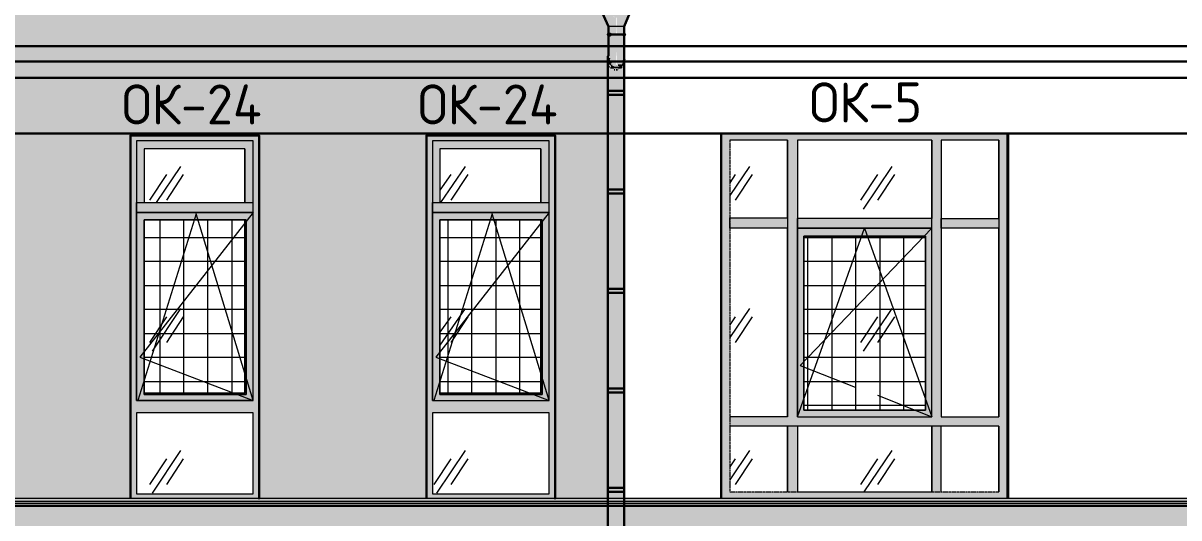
# Model space of a CAD drawing. Header units: millimetres. Extents: x -11345 to 411485, y -9810 to 73012.
# Drawn here: x 132146 to 139369, y 10755 to 13851 of the extents above; entities that cross this region are included whole.
import ezdxf

# ---------------------------------------------------------------- set-up
doc = ezdxf.new("R2010")
doc.units = ezdxf.units.MM
doc.linetypes.add('PDF_IMPORT', pattern=[1, 0.8, -0.2])
for name, color, linetype in [('PDF _Линии', 7, 'Continuous'), ('PDF _Стены внутренние', 7, 'Continuous'), ('PDF _Стены наружные', 7, 'Continuous'), ('PDF _Текст', 7, 'Continuous'), ('PDF _Узлы', 7, 'Continuous')]:
    doc.layers.add(name, color=color, linetype=linetype)
for name, color, linetype, true_color in [('PDF _Обобщенные модели', 7, 'Continuous', 0xb5bcbf), ('PDF _Ограждение', 7, 'Continuous', 0x7f7f7f), ('PDF _Окна', 7, 'Continuous', 0x383e42), ('PDF _Стены штриховка поверхности', 7, 'Continuous', 0xcacbcc)]:
    doc.layers.add(name, color=color, linetype=linetype, true_color=true_color)
doc.styles.add('PDF GOST Common', font='GOST_Common.ttf')

msp = doc.modelspace()

# ---------------------------------------------------------------- hatches: boundary and pattern name
at = {"layer": 'PDF _Линии', "transparency": 33554559}
for points in [[(135817.76496, 13779.26465), (135813.53235, 13787.72987), (135805.06714, 13791.96247), (135796.60193, 13787.72987), (135792.36932, 13779.26465), (135796.60193, 13770.79944), (135805.06714, 13766.56684), (135813.53235, 13770.79944)], [(135817.76496, 13779.26465), (135813.53235, 13787.72987), (135805.06714, 13791.96247), (135796.60193, 13787.72987), (135792.36932, 13779.26465), (135796.60193, 13770.79944), (135805.06714, 13766.56684), (135813.53235, 13770.79944)], [(135826.23017, 13779.26465), (135821.99757, 13787.72987), (135813.53235, 13791.96247), (135805.06714, 13787.72987), (135800.83454, 13779.26465), (135805.06714, 13770.79944), (135813.53235, 13766.56684), (135821.99757, 13770.79944)], [(135915.1149, 13779.26465), (135910.88229, 13787.72987), (135902.41708, 13791.96247), (135893.95187, 13787.72987), (135889.71926, 13779.26465), (135893.95187, 13770.79944), (135902.41708, 13766.56684), (135910.88229, 13770.79944)], [(135915.1149, 13779.26465), (135910.88229, 13787.72987), (135902.41708, 13791.96247), (135893.95187, 13787.72987), (135889.71926, 13779.26465), (135893.95187, 13770.79944), (135902.41708, 13766.56684), (135910.88229, 13770.79944)]]:
    msp.add_hatch(color=256, dxfattribs=at).paths.add_polyline_path(points)
at = {"layer": 'PDF _Обобщенные модели', "transparency": 33554559}
h = msp.add_hatch(color=256, dxfattribs=at)
h.paths.add_polyline_path([(135813.53235, 13914.70805), (135813.53235, 13910.47544), (135809.29975, 13914.70805)])
h.paths.add_polyline_path([(135885.48666, 13588.79738), (135881.25405, 13584.56478), (135885.48666, 13584.56478), (135881.25405, 13580.33217), (135889.71926, 13584.56478), (135881.25405, 13576.09956), (135881.25405, 13580.33217), (135881.25405, 13584.56478), (135879.84318, 13584.56478)], flags=0)
h.paths.add_polyline_path([(135826.23017, 13576.09956), (135830.46278, 13576.09956), (135838.92799, 13571.86696), (135843.1606, 13559.16914), (135845.2769, 13557.05284), (135838.92799, 13559.16914), (135843.1606, 13559.16914), (135838.92799, 13567.63435), (135838.92799, 13571.86696)], flags=0)
h.paths.add_polyline_path([(135864.32363, 13559.16914), (135855.85841, 13554.93653), (135851.62581, 13554.93653), (135860.09102, 13559.16914)], flags=0)
h.paths.add_polyline_path([(135864.32363, -2888.73797), (135851.62581, -2884.50536), (135855.85841, -2884.50536)], flags=0)
h.paths.add_polyline_path([(135826.23017, -2880.27276), (135830.46278, -2876.04015), (135838.92799, -2871.80754), (135834.69538, -2876.04015)], flags=0)
h.paths.add_polyline_path([(135868.55623, -2871.80754), (135868.55623, -2873.21841), (135864.32363, -2871.80754)], flags=0)
h.paths.add_polyline_path([(135813.53235, -2892.97057), (135805.06714, -2901.43579), (135813.53235, -2888.73797), (135817.76496, -2884.50536), (135817.76496, -2888.73797), (135813.53235, -2888.73797)], flags=0)
h.paths.add_polyline_path([(135868.55623, 13567.63435), (135868.55623, 13560.58001), (135867.95157, 13560.37845), (135864.32363, 13567.63435)], flags=0)
h.paths.add_polyline_path([(135821.99757, 13563.40174), (135820.5867, 13566.22348), (135826.23017, 13563.40174), (135830.46278, 13559.16914)], flags=0)
h.paths.add_polyline_path([(135885.48666, 13567.63435), (135881.25405, 13563.40174), (135877.02144, 13563.40174), (135872.78884, 13561.99088), (135881.25405, 13567.63435)], flags=0)
h.paths.add_polyline_path([(135875.3284, 13581.17869), (135872.78884, 13576.09956), (135870.67253, 13573.98326), (135868.55623, 13573.27783), (135868.55623, 13573.98326), (135872.78884, 13576.09956), (135868.55623, 13576.09956)], flags=0)
h.paths.add_polyline_path([(135813.53235, 13605.72781), (135813.53235, 13601.4952), (135810.3579, 13595.14629), (135809.29975, 13597.26259)], flags=0)
h.paths.add_polyline_path([(135855.85841, 13631.12344), (135855.85841, 13588.79738), (135881.25405, 13597.26259), (135877.02144, 13593.02999), (135872.78884, 13593.02999), (135864.32363, 13588.79738), (135855.85841, 13588.79738), (135851.62581, 13588.79738), (135851.62581, 13673.4495)], flags=0)
h.paths.add_polyline_path([(135830.46278, 13893.54502), (135834.69538, 13893.54502), (135851.62581, 13885.0798), (135855.85841, 13885.0798), (135855.85841, 13830.05593), (135851.62581, 13830.05593), (135855.85841, 13779.26465), (135851.62581, 13779.26465), (135851.62581, 13830.05593), (135851.62581, 13885.0798)], flags=0)
h.paths.add_polyline_path([(135951.51531, 13997.66713), (135957.44096, 14007.82538), (135961.67356, 14016.29059), (135944.74314, 14016.29059), (135944.74314, 14007.82538), (135919.3475, 13957.03411), (135919.3475, 13952.8015), (135889.71926, 13923.17326), (135885.48666, 13923.17326), (135864.32363, 13914.70805), (135851.62581, 13914.70805), (135821.99757, 13923.17326), (135813.53235, 13940.10368), (135792.36932, 13957.03411), (135792.36932, 13965.49932), (135766.97369, 14016.29059), (135745.81066, 14016.29059), (135775.4389, 13965.49932), (135779.6715, 13957.03411), (135766.97369, 13973.96453), (135762.74108, 13986.66235), (135754.27587, 13999.36017), (135758.50847, 13986.66235), (135758.50847, 13948.5689), (135754.27587, 13940.10368), (135762.74108, 13923.17326), (135771.20629, 13910.47544), (135775.4389, 13902.01023), (135771.20629, 13902.01023), (135779.6715, 13885.0798), (135805.06714, 13830.05593), (135805.06714, 13588.79738), (135809.29975, 13584.56478), (135809.29975, 13580.33217), (135817.76496, 13571.86696), (135809.29975, 13576.09956), (135805.06714, 13584.56478), (135805.06714, 13571.86696), (135800.83454, 13563.40174), (135800.83454, 13461.8192), (135805.06714, 13427.95835), (135800.83454, 13427.95835), (135800.83454, 2888.76929), (135805.06714, 2884.53668), (135813.53235, 2884.53668), (135809.29975, 2871.83886), (135809.29975, 2863.37365), (135805.06714, 2863.37365), (135805.06714, 2579.78905), (135800.83454, 2579.78905), (135800.83454, -2918.36621), (135805.06714, -2909.901), (135805.06714, -2914.1336), (135800.83454, -2918.36621), (135800.83454, -2926.83142), (135805.06714, -2931.06403), (135805.06714, -2947.99445), (135809.29975, -2956.45967), (135826.23017, -2973.39009), (135851.62581, -2981.8553), (135877.02144, -2973.39009), (135889.71926, -2964.92488), (135898.18447, -2956.45967), (135902.41708, -2947.99445), (135902.41708, 2579.78905), (135898.18447, 2579.78905), (135898.18447, 2863.37365), (135893.95187, 2863.37365), (135893.95187, 2884.53668), (135898.18447, 2884.53668), (135902.41708, 2888.76929), (135902.41708, 13601.4952), (135900.30078, 13601.4952), (135902.41708, 13605.72781), (135902.41708, 13830.05593), (135927.81272, 13885.0798), (135927.81272, 13893.54502), (135932.04532, 13897.77762), (135923.58011, 13893.54502), (135919.3475, 13889.31241), (135919.3475, 13897.77762), (135927.81272, 13914.70805), (135940.51053, 13935.87108), (135948.97575, 13944.33629), (135948.97575, 13957.03411), (135944.74314, 13965.49932), (135948.97575, 13982.42974), (135953.20835, 13995.12756), (135953.20835, 13999.36017)], flags=0)
h.paths.add_polyline_path([(135904.95664, 13923.17326), (135898.18447, 13914.70805), (135893.95187, 13910.47544), (135893.95187, 13914.70805), (135898.18447, 13914.70805), (135902.41708, 13923.17326)], flags=0)
for points in [[(135906.64969, 13779.26465), (135906.64969, 13783.49726), (135902.41708, 13783.49726), (135898.18447, 13779.26465), (135902.41708, 13775.03205), (135906.64969, 13775.03205)], [(135805.06714, 13427.95835), (135805.06714, 13432.19096), (135800.83454, 13432.19096), (135796.60193, 13427.95835), (135800.83454, 13423.72575), (135805.06714, 13423.72575)], [(135805.06714, 13402.56271), (135805.06714, 13406.79532), (135800.83454, 13406.79532), (135796.60193, 13402.56271), (135800.83454, 13398.33011), (135805.06714, 13398.33011)], [(135906.64969, 13402.56271), (135906.64969, 13406.79532), (135902.41708, 13406.79532), (135898.18447, 13402.56271), (135902.41708, 13398.33011), (135906.64969, 13398.33011)], [(135805.06714, 12809.99787), (135805.06714, 12814.23047), (135800.83454, 12814.23047), (135796.60193, 12809.99787), (135800.83454, 12805.76526), (135805.06714, 12805.76526)], [(135805.06714, 12784.60223), (135805.06714, 12788.83484), (135800.83454, 12788.83484), (135796.60193, 12784.60223), (135800.83454, 12780.36963), (135805.06714, 12780.36963)], [(135906.64969, 12784.60223), (135906.64969, 12788.83484), (135902.41708, 12788.83484), (135898.18447, 12784.60223), (135902.41708, 12780.36963), (135906.64969, 12780.36963)], [(135805.06714, 12187.80478), (135805.06714, 12192.03738), (135800.83454, 12192.03738), (135796.60193, 12187.80478), (135800.83454, 12183.57217), (135805.06714, 12183.57217)], [(135805.06714, 12162.40914), (135805.06714, 12166.64175), (135800.83454, 12166.64175), (135796.60193, 12162.40914), (135800.83454, 12158.17654), (135805.06714, 12158.17654)], [(135906.64969, 12162.40914), (135906.64969, 12166.64175), (135902.41708, 12166.64175), (135898.18447, 12162.40914), (135902.41708, 12158.17654), (135906.64969, 12158.17654)], [(135805.06714, 11565.61169), (135805.06714, 11569.8443), (135800.83454, 11569.8443), (135796.60193, 11565.61169), (135800.83454, 11561.37908), (135805.06714, 11561.37908)], [(135805.06714, 11540.21605), (135805.06714, 11544.44866), (135800.83454, 11544.44866), (135796.60193, 11540.21605), (135800.83454, 11535.98345), (135805.06714, 11535.98345)], [(135906.64969, 11540.21605), (135906.64969, 11544.44866), (135902.41708, 11544.44866), (135898.18447, 11540.21605), (135902.41708, 11535.98345), (135906.64969, 11535.98345)], [(135805.06714, 10943.4186), (135805.06714, 10947.65121), (135800.83454, 10947.65121), (135796.60193, 10943.4186), (135800.83454, 10939.18599), (135805.06714, 10939.18599)], [(135805.06714, 10918.02296), (135805.06714, 10922.25557), (135800.83454, 10922.25557), (135796.60193, 10918.02296), (135800.83454, 10913.79036), (135805.06714, 10913.79036)], [(135906.64969, 10918.02296), (135906.64969, 10922.25557), (135902.41708, 10922.25557), (135898.18447, 10918.02296), (135902.41708, 10913.79036), (135906.64969, 10913.79036)]]:
    msp.add_hatch(color=7, dxfattribs=at).paths.add_polyline_path(points)
at = {"layer": 'PDF _Ограждение', "true_color": 0x373f43, "transparency": 33554559}
for points in [[(127568.41577, 10875.6969), (127568.41577, 10829.13824), (135800.83454, 10829.13824), (135800.83454, 10875.6969)], [(135902.41708, 10875.6969), (135902.41708, 10829.13824), (151791.62019, 10829.13824), (151791.62019, 10875.6969)]]:
    msp.add_hatch(color=149, dxfattribs=at).paths.add_polyline_path(points)
at = {"layer": 'PDF _Окна', "transparency": 33554687}
h = msp.add_hatch(color=256, dxfattribs=at)
h.paths.add_polyline_path([(133616.80981, 10875.6969), (133616.80981, 13148.60635), (132816.84727, 13148.60635), (132816.84727, 10875.6969)])
h.paths.add_polyline_path([(132901.49939, 11535.98345), (132901.49939, 12619.5306), (133532.15769, 12619.5306), (133532.15769, 11535.98345)], flags=0)
h.paths.add_polyline_path([(132901.49939, 12729.57835), (132901.49939, 13063.95423), (133532.15769, 13063.95423), (133532.15769, 12729.57835)], flags=0)
h.paths.add_polyline_path([(133582.94897, 10905.32515), (132854.94072, 10905.32515), (132854.94072, 11413.23787), (133582.94897, 11413.23787)], flags=0)
h = msp.add_hatch(color=256, dxfattribs=at)
h.paths.add_polyline_path([(135466.45866, 10875.6969), (135466.45866, 13148.60635), (134666.49611, 13148.60635), (134666.49611, 10875.6969)])
h.paths.add_polyline_path([(134751.14823, 11535.98345), (134751.14823, 12619.5306), (135381.80654, 12619.5306), (135381.80654, 11535.98345)], flags=0)
h.paths.add_polyline_path([(134751.14823, 12729.57835), (134751.14823, 13063.95423), (135381.80654, 13063.95423), (135381.80654, 12729.57835)], flags=0)
h.paths.add_polyline_path([(135432.59781, 10905.32515), (134704.58957, 10905.32515), (134704.58957, 11413.23787), (135432.59781, 11413.23787)], flags=0)
h = msp.add_hatch(color=256, dxfattribs=at)
h.paths.add_polyline_path([(136922.47514, 10918.02296), (136562.70362, 10918.02296), (136562.70362, 11328.58575), (136922.47514, 11328.58575)])
h.paths.add_polyline_path([(136562.70362, 12632.22841), (136562.70362, 13118.97811), (136922.47514, 13118.97811), (136922.47514, 12632.22841)], flags=0)
h.paths.add_polyline_path([(136985.96423, 12627.99581), (136985.96423, 13118.97811), (137824.02023, 13118.97811), (137824.02023, 12627.99581)], flags=0)
h.paths.add_polyline_path([(137024.05768, 12517.94805), (137785.92677, 12517.94805), (137785.92677, 11430.1683), (137024.05768, 11430.1683)], flags=0)
h.paths.add_polyline_path([(136562.70362, 12568.73932), (136922.47514, 12568.73932), (136922.47514, 11387.84224), (136562.70362, 11387.84224)], flags=0)
h.paths.add_polyline_path([(136985.96423, 10918.02296), (136985.96423, 11328.58575), (137824.02023, 11328.58575), (137824.02023, 10918.02296)], flags=0)
h.paths.add_polyline_path([(138298.0721, 10875.6969), (138298.0721, 13161.30417), (136507.67975, 13161.30417), (136507.67975, 10875.6969)], flags=0)
h.paths.add_polyline_path([(137883.27671, 10918.02296), (137883.27671, 11328.58575), (138243.04823, 11328.58575), (138243.04823, 10918.02296)], flags=0)
h.paths.add_polyline_path([(138243.04823, 12568.73932), (138243.04823, 11387.84224), (137883.27671, 11387.84224), (137883.27671, 12568.73932)], flags=0)
h.paths.add_polyline_path([(138243.04823, 12627.99581), (137883.27671, 12627.99581), (137883.27671, 13118.97811), (138243.04823, 13118.97811)], flags=0)
at = {"layer": 'PDF _Стены наружные', "true_color": 0xf4cc95, "transparency": 33554687}
msp.add_hatch(color=31, dxfattribs=at).paths.add_polyline_path([(138302.30471, 13161.30417), (138298.0721, 13161.30417), (138298.0721, 10875.6969), (138302.30471, 10875.6969)])
at = {"layer": 'PDF _Стены штриховка поверхности', "true_color": 0xfbfbf4, "transparency": 33554687}
msp.add_hatch(color=7, dxfattribs=at).paths.add_polyline_path([(127568.41577, 13808.8929), (127568.41577, 10875.6969), (128080.5611, 10875.6969), (128080.5611, 13118.97811), (129875.18607, 13118.97811), (129875.18607, 10875.6969), (132816.84727, 10875.6969), (132816.84727, 13148.60635), (133621.04242, 13148.60635), (133621.04242, 10875.6969), (134666.49611, 10875.6969), (134666.49611, 13148.60635), (135470.69126, 13148.60635), (135470.69126, 10875.6969), (135800.83454, 10875.6969), (135800.83454, 13626.89084), (135805.06714, 13686.14732), (135805.06714, 13830.05593), (135771.20629, 13902.01023), (135766.97369, 13910.47544), (127614.97444, 13910.47544), (127610.74183, 13902.01023), (127576.88098, 13830.05593)])
h = msp.add_hatch(color=7, dxfattribs=at)
h.paths.add_polyline_path([(133599.87939, 6918.21025), (132778.75382, 6918.21025), (132778.75382, 9169.95667), (133599.87939, 9169.95667)])
h.paths.add_polyline_path([(134645.33308, 6918.21025), (134645.33308, 9169.95667), (135457.99345, 9169.95667), (135453.76084, 6918.21025)], flags=0)
h.paths.add_polyline_path([(131750.23055, 6918.21025), (130950.268, 6918.21025), (130950.268, 9178.42188), (131750.23055, 9178.42188)], flags=0)
h.paths.add_polyline_path([(135800.83454, 2926.86274), (135800.83454, 10829.13824), (127568.41577, 10829.13824), (127568.41577, 2926.86274), (128173.67843, 2926.86274), (128173.67843, 5140.51571), (129887.88388, 5140.51571), (129887.88388, 2926.86274), (130954.50061, 2926.86274), (130954.50061, 5140.51571), (131754.46315, 5140.51571), (131754.46315, 2926.86274), (132808.38206, 2926.86274), (132808.38206, 5140.51571), (133608.3446, 5140.51571), (133608.3446, 2926.86274), (134653.7983, 2926.86274), (134653.7983, 5140.51571), (135453.76084, 5140.51571), (135453.76084, 2926.86274)], flags=0)
h.paths.add_polyline_path([(129887.88388, 6918.21025), (128097.49153, 6918.21025), (128097.49153, 9178.42188), (129887.88388, 9178.42188)], flags=0)
h = msp.add_hatch(color=7, dxfattribs=at)
h.paths.add_polyline_path([(138272.67647, 5140.51571), (138272.67647, 2926.86274), (138814.45004, 2926.86274), (138814.45004, 2922.63014), (151791.62019, 2922.63014), (151791.62019, 10829.13824), (135902.41708, 10829.13824), (135902.41708, 2926.86274), (136558.47102, 2926.86274), (136558.47102, 5140.51571), (136524.61017, 5140.51571), (136528.84278, 10029.17569), (138259.97865, 10029.17569), (138259.97865, 5140.51571)])
h.paths.add_polyline_path([(140676.7967, 2948.02577), (140676.7967, 5208.2374), (140697.95973, 5208.2374), (140693.72713, 9178.42188), (140693.72713, 10029.17569), (142297.88482, 10029.17569), (142297.88482, 5208.2374), (142302.11743, 5208.2374), (142302.11743, 2948.02577)], flags=0)
h.paths.add_polyline_path([(146403.51269, 2948.02577), (144761.26154, 2952.25838), (144761.26154, 5174.37656), (144757.02894, 5174.37656), (144757.02894, 9174.18927), (144748.56372, 9174.18927), (144748.56372, 10029.17569), (146390.81487, 10029.17569), (146390.81487, 9174.18927), (146395.04748, 9174.18927), (146395.04748, 5174.37656), (146403.51269, 5174.37656)], flags=0)
h.paths.add_polyline_path([(148955.77414, 2948.02577), (148955.77414, 5208.2374), (148934.61111, 5208.2374), (148934.61111, 6947.83849), (148930.3785, 6947.83849), (148930.3785, 9330.7957), (148934.61111, 9330.7957), (148934.61111, 10029.17569), (150665.74698, 10029.17569), (150665.74698, 9330.7957), (150661.51437, 9330.7957), (150661.51437, 6947.83849), (150665.74698, 6947.83849), (150665.74698, 5208.2374), (150669.97959, 5208.2374), (150669.97959, 2948.02577)], flags=0)

# ---------------------------------------------------------------- linework, layer by layer
at = {"layer": 'PDF _Линии', "lineweight": 30}
for points in [[(135771.20629, 14016.29059), (135745.81066, 14016.29059), (135758.50847, 13986.66235), (135762.74108, 13961.26671), (135758.50847, 13944.33629), (135754.27587, 13940.10368), (135805.06714, 13830.05593), (135805.06714, 13779.26465), (135813.53235, 13779.26465), (135830.46278, 13779.26465), (135834.69538, 13779.26465), (135851.62581, 13779.26465), (135872.78884, 13779.26465), (135877.02144, 13779.26465), (135889.71926, 13779.26465), (135893.95187, 13779.26465), (135902.41708, 13779.26465), (135902.41708, 13830.05593), (135948.97575, 13940.10368), (135948.97575, 13952.8015), (135944.74314, 13969.73193), (135948.97575, 13990.89496), (135961.67356, 14016.29059), (135944.74314, 14016.29059)], [(135800.83454, -2732.13154), (135800.83454, 13415.26053), (135800.83454, 13461.8192), (135800.83454, 13470.28441), (135800.83454, 13474.51702), (135800.83454, 13482.98223), (135800.83454, 13487.21484), (135800.83454, 13495.68005), (135800.83454, 13499.91265), (135800.83454, 13504.14526), (135800.83454, 13512.61047), (135800.83454, 13516.84308), (135800.83454, 13521.07568), (135800.83454, 13529.5409), (135800.83454, 13533.7735), (135800.83454, 13538.00611), (135800.83454, 13542.23871), (135800.83454, 13546.47132), (135800.83454, 13554.93653), (135800.83454, 13559.16914), (135800.83454, 13563.40174), (135800.83454, 13567.63435), (135800.83454, 13571.86696), (135800.83454, 13576.09956), (135800.83454, 13580.33217), (135800.83454, 13584.56478), (135800.83454, 13588.79738), (135800.83454, 13593.02999), (135800.83454, 13597.26259), (135800.83454, 13601.4952), (135800.83454, 13605.72781), (135805.06714, 13618.42562), (135800.83454, 13580.33217), (135800.83454, 13593.02999), (135800.83454, 13597.26259), (135800.83454, 13601.4952), (135800.83454, 13605.72781), (135800.83454, 13609.96041), (135800.83454, 13614.19302), (135800.83454, 13618.42562), (135800.83454, 13622.65823), (135800.83454, 13626.89084), (135800.83454, 13631.12344), (135800.83454, 13635.35605), (135800.83454, 13639.58865), (135800.83454, 13643.82126), (135805.06714, 13648.05387), (135805.06714, 13652.28647), (135805.06714, 13656.51908), (135805.06714, 13664.98429), (135805.06714, 13669.2169), (135805.06714, 13673.4495), (135805.06714, 13677.68211), (135805.06714, 13686.14732), (135805.06714, 13690.37993), (135805.06714, 13694.61253), (135805.06714, 13703.07774), (135805.06714, 13707.31035), (135805.06714, 13715.77556), (135805.06714, 13720.00817), (135805.06714, 13724.24077), (135805.06714, 13732.70599), (135805.06714, 13779.26465)], [(135902.41708, -2732.13154), (135902.41708, 13415.26053), (135902.41708, 13461.8192), (135902.41708, 13470.28441), (135902.41708, 13474.51702), (135902.41708, 13482.98223), (135902.41708, 13487.21484), (135902.41708, 13491.44744), (135902.41708, 13499.91265), (135902.41708, 13504.14526), (135902.41708, 13512.61047), (135902.41708, 13516.84308), (135902.41708, 13521.07568), (135902.41708, 13525.30829), (135902.41708, 13533.7735), (135902.41708, 13538.00611), (135902.41708, 13542.23871), (135902.41708, 13546.47132), (135902.41708, 13550.70393), (135902.41708, 13559.16914), (135902.41708, 13563.40174), (135902.41708, 13567.63435), (135902.41708, 13571.86696), (135902.41708, 13576.09956), (135902.41708, 13580.33217), (135902.41708, 13584.56478), (135902.41708, 13588.79738), (135902.41708, 13593.02999), (135902.41708, 13597.26259), (135902.41708, 13601.4952), (135902.41708, 13618.42562), (135902.41708, 13576.09956), (135902.41708, 13588.79738), (135902.41708, 13593.02999), (135902.41708, 13597.26259), (135902.41708, 13601.4952), (135902.41708, 13605.72781), (135902.41708, 13609.96041), (135902.41708, 13614.19302), (135902.41708, 13618.42562), (135902.41708, 13622.65823), (135902.41708, 13626.89084), (135902.41708, 13635.35605), (135902.41708, 13639.58865), (135902.41708, 13643.82126), (135902.41708, 13648.05387), (135902.41708, 13652.28647), (135902.41708, 13656.51908), (135902.41708, 13660.75168), (135902.41708, 13669.2169), (135902.41708, 13673.4495), (135902.41708, 13677.68211), (135902.41708, 13686.14732), (135902.41708, 13690.37993), (135902.41708, 13694.61253), (135902.41708, 13703.07774), (135902.41708, 13707.31035), (135902.41708, 13715.77556), (135902.41708, 13720.00817), (135902.41708, 13724.24077), (135902.41708, 13732.70599), (135902.41708, 13779.26465)], [(133621.04242, 13148.60635), (133621.04242, 10875.6969), (133621.04242, 13148.60635), (132816.84727, 13148.60635), (132816.84727, 10875.6969)], [(135470.69126, 13148.60635), (135470.69126, 10875.6969), (135470.69126, 13148.60635), (134666.49611, 13148.60635), (134666.49611, 10875.6969)], [(136507.67975, 10875.6969), (136507.67975, 13161.30417)], [(138298.0721, 10875.6969), (138298.0721, 13161.30417)], [(138302.30471, 10875.6969), (138302.30471, 13161.30417)]]:
    msp.add_lwpolyline(points, dxfattribs=at)
at = {"layer": 'PDF _Линии', "lineweight": 30, "ltscale": 158.913868}
for points in [[(126899.66401, 13707.31035), (162669.41774, 13707.31035), (162669.41774, 13910.47544)], [(126920.82704, 13609.96041), (162648.25471, 13609.96041), (162648.25471, 13707.31035)], [(126941.99007, 13508.37787), (162627.09168, 13508.37787), (162627.09168, 13609.96041)], [(127568.41577, 13161.30417), (162593.23083, 13161.30417), (162593.23083, 13508.37787)]]:
    msp.add_lwpolyline(points, dxfattribs=at)
at = {"layer": 'PDF _Линии', "lineweight": 30}
for points in [[(135807.87248, 13633.9898, 0.0589822517), (135806.24424, 13622.66146, -0.0589822517)], [(135903.56942, 13620.23514, 0.0721262113), (135901.9097, 13634.10723, -0.0721262113)], [(135806.22937, 13578.97064, 0.0166128076), (135806.34667, 13575.73917, -0.0166128076)]]:
    msp.add_lwpolyline(points, format="xyb", close=True, dxfattribs=at)
for points in [[(135902.41708, 13402.56271), (135902.41708, 13427.95835), (135851.62581, 13427.95835), (135800.83454, 13427.95835), (135800.83454, 13402.56271), (135851.62581, 13402.56271)], [(135902.41708, 12784.60223), (135902.41708, 12809.99787), (135851.62581, 12809.99787), (135800.83454, 12809.99787), (135800.83454, 12784.60223), (135851.62581, 12784.60223)], [(135902.41708, 12162.40914), (135902.41708, 12187.80478), (135851.62581, 12187.80478), (135800.83454, 12187.80478), (135800.83454, 12162.40914), (135851.62581, 12162.40914)], [(135902.41708, 11540.21605), (135902.41708, 11565.61169), (135851.62581, 11565.61169), (135800.83454, 11565.61169), (135800.83454, 11540.21605), (135851.62581, 11540.21605)], [(135902.41708, 10918.02296), (135902.41708, 10943.4186), (135851.62581, 10943.4186), (135800.83454, 10943.4186), (135800.83454, 10918.02296), (135851.62581, 10918.02296)]]:
    msp.add_lwpolyline(points, close=True, dxfattribs=at)
at = {"layer": 'PDF _Линии', "lineweight": 9, "ltscale": 3.106133}
for points in [[(133582.94897, 12666.08926), (132876.10376, 11760.31157), (133582.94897, 11489.42478), (133227.41006, 12657.62405), (132863.40594, 11489.42478)], [(135432.59781, 12666.08926), (134725.7526, 11760.31157), (135432.59781, 11489.42478), (135077.0589, 12657.62405), (134713.05478, 11489.42478)]]:
    msp.add_lwpolyline(points, dxfattribs=at)
at = {"layer": 'PDF _Линии', "lineweight": 9}
for points in [[(133540.6229, 12619.5306), (132901.49939, 12619.5306), (132901.49939, 11527.51824), (133540.6229, 11527.51824)], [(135390.27175, 12619.5306), (134751.14823, 12619.5306), (134751.14823, 11527.51824), (135390.27175, 11527.51824)], [(137785.92677, 12517.94805), (137024.05768, 12517.94805), (137024.05768, 11430.1683), (137785.92677, 11430.1683)]]:
    msp.add_lwpolyline(points, close=True, dxfattribs=at)
at = {"layer": 'PDF _Линии', "lineweight": 9, "ltscale": 3.280379}
msp.add_lwpolyline([(136985.96423, 11387.84224), (137404.99223, 12568.73932), (137824.02023, 11387.84224)], dxfattribs=at)
at = {"layer": 'PDF _Линии', "lineweight": 9, "ltscale": 2.993914}
msp.add_lwpolyline([(137824.02023, 12568.73932), (137002.89465, 11709.5203)], dxfattribs=at)
at = {"layer": 'PDF _Линии', "lineweight": 9}
for points in [[(137002.89465, 11709.5203), (137345.73574, 11574.0769)], [(137485.41174, 11523.28563), (137824.02023, 11387.84224)]]:
    msp.add_lwpolyline(points, dxfattribs=at)
at = {"layer": 'PDF _Линии', "lineweight": 30}
msp.add_arc((135854.82936, 13579.1212), 48.60023, 178.570942216, 180.072959808, dxfattribs=at)
msp.add_arc((135854.82936, 13579.1212), 48.60023, 178.570942216, 180.072959808, dxfattribs=at)
at = {"layer": 'PDF _Обобщенные модели', "color": 7, "lineweight": 18}
msp.add_lwpolyline([(135902.41708, 13830.05593), (135851.62581, 13830.05593), (135805.06714, 13830.05593)], dxfattribs=at)
at = {"layer": 'PDF _Обобщенные модели', "lineweight": 0}
for points in [[(135800.83454, 13593.02999), (135800.83454, 13593.02999), (135800.83454, 13593.02999)], [(135800.83454, 13593.02999), (135800.83454, 13593.02999), (135800.83454, 13593.02999)], [(135805.06714, 13626.89084), (135805.06714, 13626.89084), (135805.06714, 13626.89084)], [(135805.06714, 13593.02999), (135805.06714, 13593.02999), (135805.06714, 13593.02999)], [(135809.29975, 13593.02999), (135809.29975, 13593.02999), (135809.29975, 13593.02999)], [(135830.46278, 13593.02999), (135830.46278, 13593.02999), (135830.46278, 13593.02999)], [(135830.46278, 13593.02999), (135830.46278, 13593.02999), (135830.46278, 13593.02999)], [(135855.85841, 13588.79738), (135855.85841, 13588.79738), (135855.85841, 13588.79738)], [(135881.25405, 13584.56478), (135881.25405, 13584.56478), (135881.25405, 13584.56478)], [(135851.62581, 13571.86696), (135851.62581, 13571.86696), (135851.62581, 13571.86696)], [(135864.32363, 13571.86696), (135864.32363, 13571.86696), (135864.32363, 13571.86696)], [(135864.32363, 13571.86696), (135864.32363, 13571.86696), (135864.32363, 13571.86696)], [(135868.55623, 13559.16914), (135868.55623, 13559.16914), (135868.55623, 13559.16914)], [(135872.78884, 13576.09956), (135872.78884, 13576.09956), (135872.78884, 13576.09956)], [(135902.41708, 13576.09956), (135902.41708, 13576.09956), (135902.41708, 13576.09956)]]:
    msp.add_lwpolyline(points, close=True, dxfattribs=at)
for points in [[(135800.83454, 13593.02999), (135800.83454, 13593.02999), (135800.83454, 13593.02999)], [(135800.83454, 13593.02999), (135800.83454, 13593.02999), (135800.83454, 13593.02999)], [(135809.29975, 13618.42562), (135805.06714, 13626.89084), (135809.29975, 13618.42562)], [(135805.06714, 13593.02999), (135805.06714, 13593.02999), (135805.06714, 13593.02999)], [(135805.06714, 13588.79738), (135805.06714, 13588.79738), (135805.06714, 13588.79738)], [(135805.06714, 13584.56478), (135805.06714, 13584.56478), (135805.06714, 13584.56478)], [(135805.06714, 13584.56478), (135805.06714, 13584.56478), (135805.06714, 13584.56478)], [(135809.29975, 13576.09956), (135805.06714, 13584.56478), (135809.29975, 13576.09956)], [(135805.06714, 13584.56478), (135805.06714, 13584.56478), (135805.06714, 13584.56478)], [(135821.99757, 13601.4952), (135813.53235, 13605.72781), (135821.99757, 13601.4952)], [(135830.46278, 13580.33217), (135821.99757, 13580.33217), (135830.46278, 13580.33217)], [(135885.48666, 13588.79738), (135864.32363, 13588.79738), (135885.48666, 13588.79738)], [(135881.25405, 13580.33217), (135881.25405, 13584.56478), (135881.25405, 13580.33217)], [(135889.71926, 13584.56478), (135885.48666, 13584.56478), (135889.71926, 13584.56478)], [(135898.18447, 13618.42562), (135898.18447, 13618.42562), (135898.18447, 13618.42562)], [(135898.18447, 13618.42562), (135898.18447, 13618.42562), (135898.18447, 13618.42562)], [(135898.18447, 13605.72781), (135898.18447, 13618.42562), (135898.18447, 13605.72781)], [(135902.41708, 13601.4952), (135902.41708, 13601.4952), (135902.41708, 13601.4952)], [(135902.41708, 13601.4952), (135902.41708, 13601.4952), (135902.41708, 13601.4952)], [(135902.41708, 13593.02999), (135902.41708, 13593.02999), (135902.41708, 13593.02999)], [(135902.41708, 13593.02999), (135902.41708, 13593.02999), (135902.41708, 13593.02999)], [(135902.41708, 13593.02999), (135902.41708, 13593.02999), (135902.41708, 13593.02999)], [(135817.76496, 13571.86696), (135817.76496, 13571.86696), (135817.76496, 13571.86696)], [(135817.76496, 13571.86696), (135817.76496, 13571.86696), (135817.76496, 13571.86696)], [(135838.92799, 13571.86696), (135817.76496, 13571.86696), (135838.92799, 13571.86696)], [(135843.1606, 13559.16914), (135838.92799, 13559.16914), (135843.1606, 13559.16914)], [(135860.09102, 13559.16914), (135851.62581, 13559.16914), (135860.09102, 13559.16914)], [(135851.62581, 13554.93653), (135851.62581, 13554.93653), (135851.62581, 13554.93653)], [(135885.48666, 13571.86696), (135864.32363, 13571.86696), (135885.48666, 13571.86696)], [(135864.32363, 13559.16914), (135864.32363, 13559.16914), (135864.32363, 13559.16914)], [(135864.32363, 13559.16914), (135864.32363, 13559.16914), (135864.32363, 13559.16914)], [(135889.71926, 13576.09956), (135881.25405, 13576.09956), (135889.71926, 13576.09956)], [(135889.71926, 13571.86696), (135889.71926, 13571.86696), (135889.71926, 13571.86696)], [(135889.71926, 13571.86696), (135889.71926, 13571.86696), (135889.71926, 13571.86696)], [(135889.71926, 13571.86696), (135889.71926, 13571.86696), (135889.71926, 13571.86696)]]:
    msp.add_lwpolyline(points, dxfattribs=at)
at = {"layer": 'PDF _Обобщенные модели', "color": 7, "lineweight": 18}
msp.add_lwpolyline([(135854.96783, 13572.77048, -0.4219002481), (135806.24424, 13622.66146, 0.4219002481), (135854.96783, 13572.77048, 0.4065679411), (135903.56942, 13620.23514, -0.4065679411), (135854.96783, 13572.77048)], format="xyb", dxfattribs=at)
at = {"layer": 'PDF _Ограждение', "color": 7, "lineweight": 9, "ltscale": 158.913868}
for points in [[(162233.45931, 10846.06866), (126899.66401, 10846.06866)], [(162233.45931, 10875.6969), (126988.54874, 10875.6969)], [(162660.95252, 10846.06866), (162567.83519, 10858.76648), (126988.54874, 10858.76648)], [(162660.95252, 10829.13824), (126899.66401, 10829.13824), (162233.45931, 10829.13824)], [(162233.45931, 10833.37084), (126903.89662, 10833.37084)]]:
    msp.add_lwpolyline(points, dxfattribs=at)
at = {"layer": 'PDF _Окна', "color": 7, "lineweight": 9}
for points in [[(132854.94072, 11489.42478), (132854.94072, 12666.08926), (133582.94897, 12666.08926), (132854.94072, 12666.08926), (132854.94072, 12729.57835), (133582.94897, 12729.57835), (133582.94897, 13114.7455), (132854.94072, 13114.7455)], [(134704.58957, 11489.42478), (134704.58957, 12666.08926), (135432.59781, 12666.08926), (134704.58957, 12666.08926), (134704.58957, 12729.57835), (135432.59781, 12729.57835), (135432.59781, 13114.7455), (134704.58957, 13114.7455)], [(136922.47514, 12568.73932), (136562.70362, 12568.73932), (136562.70362, 12632.22841), (136922.47514, 12632.22841), (136922.47514, 13118.97811), (136922.47514, 11387.84224)], [(138243.04823, 12568.73932), (137883.27671, 12568.73932), (137883.27671, 12627.99581), (138243.04823, 12627.99581), (138243.04823, 13118.97811), (138243.04823, 11387.84224)], [(132901.49939, 12619.5306), (133540.6229, 12619.5306), (133540.6229, 11527.51824), (132901.49939, 11527.51824)], [(134751.14823, 12619.5306), (135390.27175, 12619.5306), (135390.27175, 11527.51824), (134751.14823, 11527.51824)], [(137024.05768, 12517.94805), (137785.92677, 12517.94805), (137785.92677, 11430.1683), (137024.05768, 11430.1683)], [(133582.94897, 10905.32515), (133582.94897, 11413.23787), (132854.94072, 11413.23787), (132854.94072, 10905.32515)], [(135432.59781, 10905.32515), (135432.59781, 11413.23787), (134704.58957, 11413.23787), (134704.58957, 10905.32515)], [(136922.47514, 11328.58575), (136922.47514, 10918.02296)], [(137824.02023, 11328.58575), (137824.02023, 10918.02296)], [(138243.04823, 11328.58575), (138243.04823, 10918.02296)]]:
    msp.add_lwpolyline(points, close=True, dxfattribs=at)
for points in [[(132854.94072, 11489.42478), (133582.94897, 11489.42478), (133582.94897, 13114.7455)], [(134704.58957, 11489.42478), (135432.59781, 11489.42478), (135432.59781, 13114.7455)], [(136922.47514, 13118.97811), (136562.70362, 13118.97811)], [(137824.02023, 13118.97811), (136985.96423, 13118.97811), (136985.96423, 11387.84224), (137824.02023, 11387.84224), (137824.02023, 13118.97811), (137824.02023, 12627.99581), (136985.96423, 12627.99581), (136985.96423, 12568.73932), (137824.02023, 12568.73932), (136985.96423, 12568.73932), (136985.96423, 11387.84224), (136985.96423, 12568.73932), (136985.96423, 12627.99581)], [(138243.04823, 13118.97811), (137883.27671, 13118.97811), (137883.27671, 11387.84224), (138243.04823, 11387.84224)], [(133532.15769, 13063.95423), (133532.15769, 12729.57835), (133532.15769, 13063.95423), (132901.49939, 13063.95423), (132901.49939, 12729.57835)], [(135381.80654, 13063.95423), (135381.80654, 12729.57835), (135381.80654, 13063.95423), (134751.14823, 13063.95423), (134751.14823, 12729.57835)], [(133130.06012, 12953.90647), (132977.6863, 12729.57835)], [(134907.75466, 12953.90647), (134755.38084, 12729.57835)], [(136685.4492, 12953.90647), (136562.70362, 12771.90441)], [(137574.29647, 12953.90647), (137396.52702, 12687.25229)], [(133041.17539, 12903.1152), (132935.36024, 12742.27617)], [(133146.99054, 12903.1152), (133041.17539, 12742.27617)], [(134818.86993, 12903.1152), (134751.14823, 12805.76526)], [(134924.68508, 12903.1152), (134818.86993, 12742.27617)], [(136596.56447, 12903.1152), (136562.70362, 12852.32393)], [(136702.37962, 12903.1152), (136596.56447, 12742.27617)], [(137485.41174, 12903.1152), (137379.59659, 12742.27617)], [(137591.22689, 12903.1152), (137485.41174, 12742.27617)], [(132854.94072, 12729.57835), (132854.94072, 12729.57835)], [(134704.58957, 12729.57835), (134704.58957, 12729.57835)], [(132854.94072, 12666.08926), (132854.94072, 12666.08926)], [(134704.58957, 12666.08926), (134704.58957, 12666.08926)], [(133532.15769, 11535.98345), (133532.15769, 12619.5306), (133532.15769, 11535.98345), (132901.49939, 11535.98345)], [(135381.80654, 11535.98345), (135381.80654, 12619.5306), (135381.80654, 11535.98345), (134751.14823, 11535.98345)], [(136562.70362, 12568.73932), (136562.70362, 12632.22841)], [(136562.70362, 12632.22841), (136562.70362, 12632.22841)], [(136562.70362, 12568.73932), (136562.70362, 12568.73932)], [(136985.96423, 12627.99581), (136985.96423, 12627.99581)], [(136985.96423, 12568.73932), (136985.96423, 12568.73932)], [(136985.96423, 12568.73932), (136985.96423, 12568.73932)], [(137883.27671, 12568.73932), (137883.27671, 12627.99581)], [(137883.27671, 12627.99581), (137883.27671, 12627.99581)], [(137883.27671, 12568.73932), (137883.27671, 12568.73932)], [(137785.92677, 11430.1683), (137785.92677, 12517.94805)], [(133130.06012, 12065.0592), (132952.29066, 11798.40502)], [(134907.75466, 12065.0592), (134751.14823, 11836.49848)], [(136685.4492, 12065.0592), (136562.70362, 11883.05714)], [(137574.29647, 12065.0592), (137396.52702, 11798.40502)], [(133041.17539, 12014.26793), (132935.36024, 11853.4289)], [(133146.99054, 12014.26793), (133041.17539, 11853.4289)], [(134818.86993, 12014.26793), (134751.14823, 11916.91799)], [(134924.68508, 12014.26793), (134818.86993, 11853.4289)], [(136596.56447, 12014.26793), (136562.70362, 11963.47666)], [(136702.37962, 12014.26793), (136596.56447, 11853.4289)], [(137485.41174, 12014.26793), (137379.59659, 11853.4289)], [(137591.22689, 12014.26793), (137485.41174, 11853.4289)], [(133582.94897, 10905.32515), (133582.94897, 11413.23787)], [(135432.59781, 10905.32515), (135432.59781, 11413.23787)], [(136922.47514, 11387.84224), (136562.70362, 11387.84224)], [(136985.96423, 11328.58575), (136985.96423, 10918.02296), (137824.02023, 10918.02296)], [(137883.27671, 10918.02296), (137883.27671, 11328.58575)], [(133041.17539, 11125.42066), (132935.36024, 10964.58163)], [(133130.06012, 11176.21193), (132952.29066, 10909.55775)], [(133146.99054, 11125.42066), (133041.17539, 10964.58163)], [(134818.86993, 11125.42066), (134713.05478, 10964.58163)], [(134907.75466, 11176.21193), (134729.9852, 10909.55775)], [(134924.68508, 11125.42066), (134818.86993, 10964.58163)], [(136685.4492, 11176.21193), (136562.70362, 10994.20987)], [(136596.56447, 11125.42066), (136562.70362, 11074.62939)], [(136702.37962, 11125.42066), (136596.56447, 10964.58163)], [(137485.41174, 11125.42066), (137379.59659, 10964.58163)], [(137574.29647, 11176.21193), (137400.75962, 10918.02296)], [(137591.22689, 11125.42066), (137485.41174, 10964.58163)]]:
    msp.add_lwpolyline(points, dxfattribs=at)
at = {"layer": 'PDF _Окна', "color": 7, "linetype": 'PDF_IMPORT', "lineweight": 9, "ltscale": 17.313738}
msp.add_lwpolyline([(136562.70362, 13118.97811), (136562.70362, 10918.02296), (138243.04823, 10918.02296)], dxfattribs=at)
at = {"layer": 'PDF _Окна', "lineweight": 0}
for points in [[(132854.94072, 12666.08926), (132854.94072, 12666.08926), (132854.94072, 12666.08926)], [(132854.94072, 12666.08926), (132854.94072, 12666.08926), (132854.94072, 12666.08926)], [(134704.58957, 12666.08926), (134704.58957, 12666.08926), (134704.58957, 12666.08926)], [(134704.58957, 12666.08926), (134704.58957, 12666.08926), (134704.58957, 12666.08926)], [(133582.94897, 11489.42478), (132854.94072, 11489.42478), (133582.94897, 11489.42478)], [(133582.94897, 11489.42478), (133582.94897, 11489.42478), (133582.94897, 11489.42478)], [(133582.94897, 11489.42478), (133582.94897, 11489.42478), (133582.94897, 11489.42478)]]:
    msp.add_lwpolyline(points, dxfattribs=at)
for points in [[(133532.15769, 11535.98345), (133532.15769, 11535.98345), (133532.15769, 11535.98345)], [(135381.80654, 11535.98345), (135381.80654, 11535.98345), (135381.80654, 11535.98345)], [(137824.02023, 11387.84224), (137824.02023, 11387.84224), (137824.02023, 11387.84224)], [(137824.02023, 10918.02296), (137824.02023, 10918.02296), (137824.02023, 10918.02296)], [(138243.04823, 10918.02296), (138243.04823, 10918.02296), (138243.04823, 10918.02296)], [(135432.59781, 10905.32515), (135432.59781, 10905.32515), (135432.59781, 10905.32515)]]:
    msp.add_lwpolyline(points, close=True, dxfattribs=at)
at = {"layer": 'PDF _Окна', "color": 7, "linetype": 'PDF_IMPORT', "lineweight": 9, "ltscale": 8.381712}
msp.add_lwpolyline([(138243.04823, 11328.58575), (136562.70362, 11328.58575)], dxfattribs=at)
at = {"layer": 'PDF _Стены внутренние', "lineweight": 18}
for points in [[(133616.80981, 13148.60635), (133616.80981, 10875.6969)], [(135466.45866, 13148.60635), (135466.45866, 10875.6969)], [(138298.0721, 13161.30417), (138298.0721, 10875.6969)]]:
    msp.add_lwpolyline(points, dxfattribs=at)
at = {"layer": 'PDF _Стены наружные', "lineweight": 18}
for points in [[(133621.04242, 13148.60635), (133621.04242, 10875.6969)], [(135470.69126, 13148.60635), (135470.69126, 10875.6969)], [(138302.30471, 13161.30417), (138302.30471, 10875.6969)]]:
    msp.add_lwpolyline(points, dxfattribs=at)
at = {"layer": 'PDF _Стены наружные', "color": 31, "lineweight": 0, "true_color": 0xf4cc95}
msp.add_lwpolyline([(135470.69126, 13148.60635), (135470.69126, 13148.60635), (135470.69126, 13148.60635)], close=True, dxfattribs=at)
at = {"layer": 'PDF _Стены наружные', "color": 31, "true_color": 0xf4cc95, "transparency": 33554559}
for points in [[(133621.04242, 13148.60635), (133621.04242, 10930.72078), (133621.04242, 10930.72078)], [(133621.04242, 10930.72078), (133621.04242, 10930.72078), (133621.04242, 13148.60635)], [(135470.69126, 13148.60635), (135470.69126, 10968.81424), (135470.69126, 10968.81424)], [(135470.69126, 10968.81424), (135470.69126, 10968.81424), (135470.69126, 13148.60635)], [(133621.04242, 10930.72078), (133621.04242, 10875.6969), (133621.04242, 10875.6969)], [(133621.04242, 10875.6969), (133621.04242, 10875.6969), (133621.04242, 10930.72078)], [(135470.69126, 10968.81424), (135470.69126, 10875.6969), (135470.69126, 10875.6969)], [(135470.69126, 10968.81424), (135470.69126, 10875.6969), (135470.69126, 10875.6969)], [(135470.69126, 10875.6969), (135470.69126, 10875.6969), (135470.69126, 10968.81424)]]:
    msp.add_solid(points, dxfattribs=at)
at = {"layer": 'PDF _Узлы', "color": 251, "lineweight": 9, "true_color": 0x494949}
for points in [[(133003.08194, 11535.98345), (133003.08194, 12619.5306)], [(133151.22315, 11535.98345), (133151.22315, 12619.5306)], [(133299.36436, 11535.98345), (133299.36436, 12619.5306)], [(133451.73818, 11535.98345), (133451.73818, 12619.5306)], [(134801.93951, 11535.98345), (134801.93951, 12619.5306)], [(134950.08072, 11535.98345), (134950.08072, 12619.5306)], [(135102.45454, 11535.98345), (135102.45454, 12619.5306)], [(135250.59575, 11535.98345), (135250.59575, 12619.5306)], [(132901.49939, 12509.48284), (133532.15769, 12509.48284)], [(134751.14823, 12509.48284), (135381.80654, 12509.48284)], [(137024.05768, 12509.48284), (137785.92677, 12509.48284)], [(137049.45332, 11430.1683), (137049.45332, 12517.94805)], [(137201.82714, 11430.1683), (137201.82714, 12517.94805)], [(137349.96835, 11430.1683), (137349.96835, 12517.94805)], [(137502.34217, 11430.1683), (137502.34217, 12517.94805)], [(137650.48338, 11430.1683), (137650.48338, 12517.94805)], [(132901.49939, 12361.34163), (133532.15769, 12361.34163)], [(134751.14823, 12361.34163), (135381.80654, 12361.34163)], [(137024.05768, 12361.34163), (137785.92677, 12361.34163)], [(132901.49939, 12208.96781), (133532.15769, 12208.96781)], [(134751.14823, 12208.96781), (135381.80654, 12208.96781)], [(137024.05768, 12208.96781), (137785.92677, 12208.96781)], [(132901.49939, 12060.8266), (133532.15769, 12060.8266)], [(134751.14823, 12060.8266), (135381.80654, 12060.8266)], [(137024.05768, 12060.8266), (137785.92677, 12060.8266)], [(132901.49939, 11908.45278), (133532.15769, 11908.45278)], [(134751.14823, 11908.45278), (135381.80654, 11908.45278)], [(137024.05768, 11908.45278), (137785.92677, 11908.45278)], [(132901.49939, 11760.31157), (133532.15769, 11760.31157)], [(134751.14823, 11760.31157), (135381.80654, 11760.31157)], [(137024.05768, 11760.31157), (137785.92677, 11760.31157)], [(132901.49939, 11607.93775), (133532.15769, 11607.93775)], [(134751.14823, 11607.93775), (135381.80654, 11607.93775)], [(137024.05768, 11607.93775), (137785.92677, 11607.93775)], [(137024.05768, 11459.79654), (137785.92677, 11459.79654)]]:
    msp.add_lwpolyline(points, dxfattribs=at)

# ---------------------------------------------------------------- texts
at = {"layer": 'PDF _Текст', "char_height": 250.000659, "attachment_point": 4, "style": 'PDF GOST Common'}
for s, insert in [('ОК-24', (132762.86109, 13341.84549)), ('ОК-24', (134612.58529, 13341.84549)), ('ОК-5', (137059.13062, 13354.5433))]:
    msp.add_mtext(s, dxfattribs=dict(at, insert=insert))

doc.saveas('drawing.dxf')
